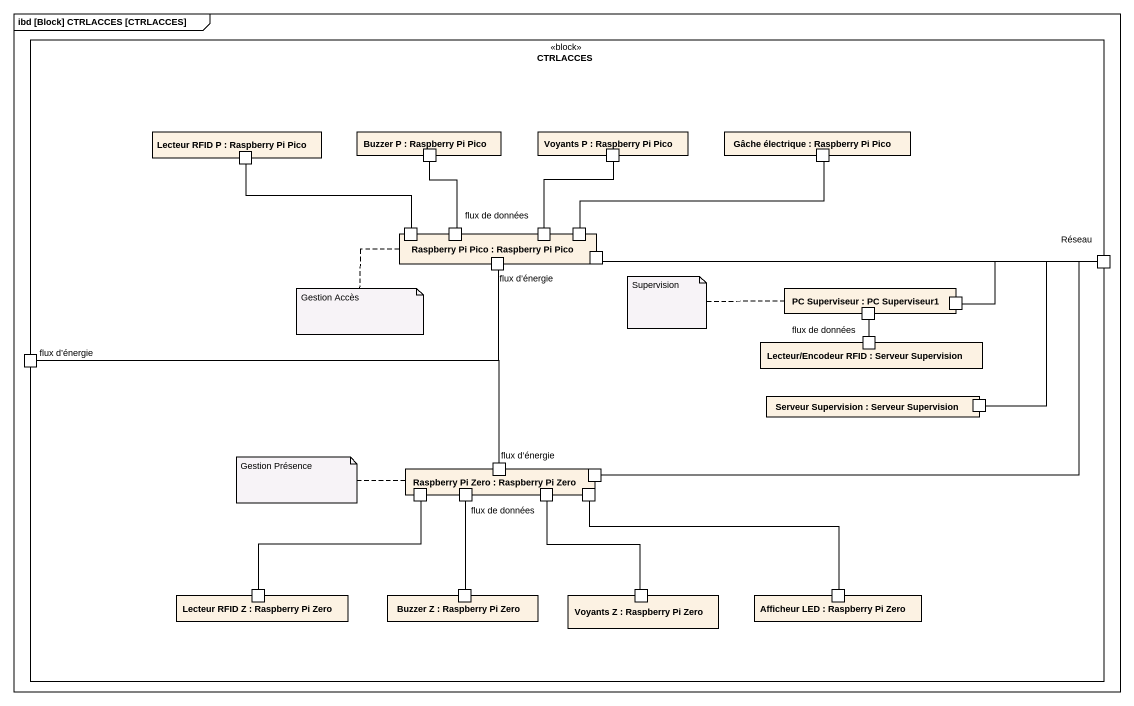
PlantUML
@startuml
mainframe ibd [Block] CTRLACCES [CTRLACCES]
rectangle CTRLACCES <<block>> {
  rectangle "Lecteur RFID P : Raspberry Pi Pico" as Lecteur_RFID_P {
    port " " as port1
  }
  rectangle "Buzzer P : Raspberry Pi Pico" as Buzzer_P {
    port " " as port2
  }
  rectangle "Voyants P : Raspberry Pi Pico" as Voyants_P {
    port " " as port3
  }
  rectangle "Gâche électrique : Raspberry Pi Pico" as Gâche_électrique {
    port " " as port4
  }
  rectangle "Raspberry Pi Pico : Raspberry Pi Pico" as Raspberry_Pi_Pico {
    port "flux de données" as flux_de_données
    port " " as port5
    port " " as port6
    port " " as port7
    port "flux d’énergie" as flux_d_énergie
    port " " as port8
  }
  port Réseau
  rectangle "PC Superviseur : PC Superviseur1" as PC_Superviseur {
    port " " as port9
    port " " as port10
  }
  port "flux d’énergie" as flux_d_énergie_2
  rectangle "Lecteur/Encodeur RFID : Serveur Supervision" as Lecteur_Encodeur_RFID {
    port "flux de données" as flux_de_données_2
  }
  rectangle "Serveur Supervision : Serveur Supervision" as Serveur_Supervision {
    port " " as port11
  }
  rectangle "Raspberry Pi Zero : Raspberry Pi Zero" as Raspberry_Pi_Zero {
    port "flux d’énergie" as flux_d_énergie_3
    port " " as port12
    port "flux de données" as flux_de_données_3
    port " " as port13
    port " " as port14
    port " " as port15
  }
  rectangle "Lecteur RFID Z : Raspberry Pi Zero" as Lecteur_RFID_Z {
    port " " as port16
  }
  rectangle "Buzzer Z : Raspberry Pi Zero" as Buzzer_Z {
    port " " as port17
  }
  rectangle "Voyants Z : Raspberry Pi Zero" as Voyants_Z {
    port " " as port18
  }
  rectangle "Afficheur LED : Raspberry Pi Zero" as Afficheur_LED {
    port " " as port19
  }
}
port1 -right- flux_de_données
port2 -- port5
port3 -- port6
port4 -left- port7
port8 -right- Réseau
port9 -- flux_de_données_2
port10 -right- Réseau
flux_d_énergie_2 -right- flux_d_énergie
flux_d_énergie_2 -right- flux_d_énergie_3
port11 -up- Réseau
port12 -right- Réseau
flux_de_données_3 -- port16
port13 -- port17
port14 -- port18
port15 -right- port19
note left of PC_Superviseur : Supervision
note left of Raspberry_Pi_Pico : Gestion Accès
note left of Raspberry_Pi_Zero : Gestion Présence
@enduml
